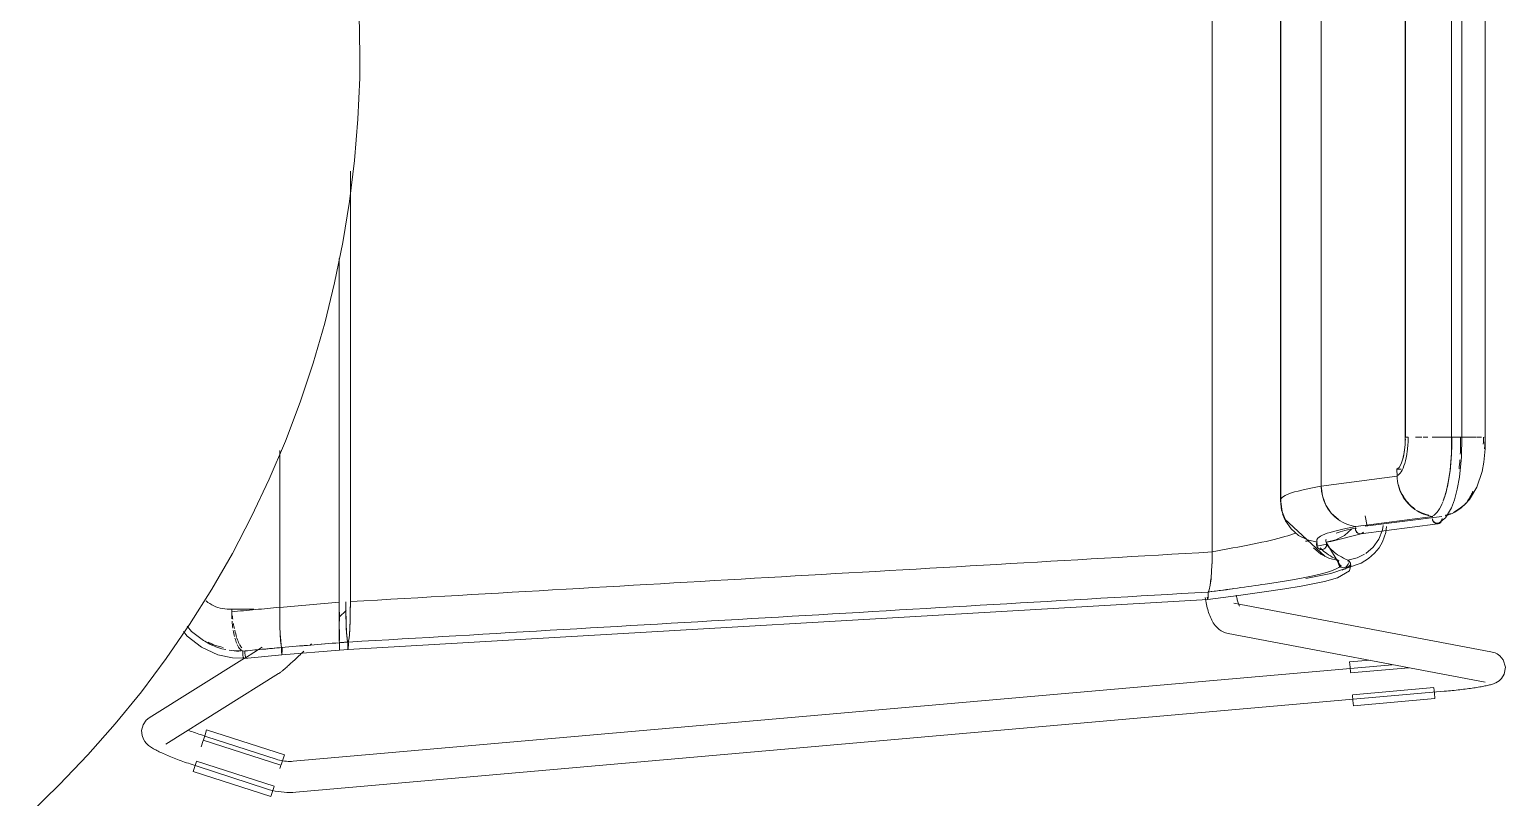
# Model space of a CAD drawing. Header units: millimetres. Extents: x 155927 to 295199, y -4084 to 97293.
# Drawn here: x 157559 to 158129, y 11819 to 12116 of the extents above; entities that cross this region are included whole.
import ezdxf

# ---------------------------------------------------------------- set-up
doc = ezdxf.new("R2010")
doc.units = ezdxf.units.MM
doc.header["$MEASUREMENT"] = 0
doc.layers.add('I-FURN', color=8, linetype='CONTINUOUS', lineweight=9)

msp = doc.modelspace()

# ---------------------------------------------------------------- linework, layer by layer
at = {"layer": 'I-FURN'}
for p, q in [((158015.67, 11914.34), (158015.67, 12297.74)), ((158015.67, 12297.74), (158015.67, 11914.34)), ((158042.02, 12277.9), (158042.02, 11973.1)), ((158042.17, 11933.65), (158042.17, 12278.43)), ((158042.17, 12278.43), (158042.17, 11933.65)), ((158057.77, 11939.69), (158057.77, 12272.4)), ((158057.77, 12272.4), (158057.77, 11939.69)), ((158090.23, 12253.47), (158090.23, 11958.62)), ((158090.29, 11958.62), (158090.29, 12253.47)), ((158108.13, 12253.47), (158108.13, 11958.62)), ((158112.1, 11958.62), (158112.1, 12253.47)), ((158121.13, 11958.62), (158121.13, 12253.47)), ((157686.63, 12106.04), (157686.31, 12122.04)), ((157686.54, 12097.41), (157686.63, 12106.04)), ((157685.87, 12081.42), (157686.54, 12097.41)), ((157684.57, 12065.47), (157685.87, 12081.42)), ((157682.63, 12049.59), (157684.57, 12065.47)), ((157682.93, 11895.09), (157682.93, 12061.36)), ((157682.93, 12061.36), (157682.93, 11895.09)), ((157680.05, 12033.8), (157682.63, 12049.59)), ((157676.85, 12018.13), (157680.05, 12033.8)), ((157678.62, 11894.83), (157678.62, 12027.65)), ((157678.62, 12027.65), (157678.62, 11894.83)), ((157673.02, 12002.59), (157676.85, 12018.13)), ((157668.57, 11987.22), (157673.02, 12002.59)), ((157663.52, 11972.05), (157668.57, 11987.22)), ((158042.02, 11973.1), (158042.02, 11934.19)), ((157657.86, 11957.08), (157663.52, 11972.05)), ((157651.6, 11942.36), (157657.86, 11957.08)), ((158090.23, 11958.62), (158090.12, 11955.58)), ((158096.61, 11958.62), (158094.14, 11958.62)), ((158098.97, 11958.62), (158097.13, 11958.62)), ((158104.16, 11958.62), (158100.6, 11958.62)), ((158104.35, 11958.62), (158108.16, 11958.62)), ((158108.16, 11958.62), (158104.35, 11958.62)), ((158108.06, 11952.39), (158108.13, 11958.62)), ((158112.1, 11958.62), (158108.24, 11958.62)), ((158108.24, 11958.62), (158108.47, 11958.62)), ((158108.47, 11958.62), (158108.8, 11958.62)), ((158108.8, 11958.62), (158109.22, 11958.62)), ((158109.22, 11958.62), (158109.69, 11958.62)), ((158109.69, 11958.62), (158110.19, 11958.62)), ((158110.19, 11958.62), (158110.68, 11958.62)), ((158110.68, 11958.62), (158111.13, 11958.62)), ((158111.13, 11958.62), (158111.53, 11958.62)), ((158111.53, 11958.62), (158111.83, 11958.62)), ((158111.83, 11958.62), (158112.03, 11958.62)), ((158111.95, 11951.05), (158112.1, 11958.62)), ((158114.87, 11958.62), (158112.02, 11958.62)), ((158112.03, 11958.62), (158114.88, 11958.62)), ((158112.03, 11958.62), (158112.1, 11958.62)), ((158117.61, 11958.62), (158115.03, 11958.62)), ((158119.64, 11958.62), (158117.89, 11958.62)), ((158121.12, 11958.62), (158120.83, 11958.62)), ((158120.96, 11958.62), (158121.13, 11958.62)), ((158121.05, 11954.1), (158121.13, 11958.62)), ((157655.65, 11953.44), (157655.65, 11892.88)), ((157655.65, 11892.88), (157655.65, 11953.44)), ((158089.3, 11950.23), (158088.63, 11948.25)), ((158089.81, 11952.73), (158089.3, 11950.23)), ((158090.12, 11955.58), (158089.81, 11952.73)), ((158107.52, 11945.83), (158108.06, 11952.39)), ((158111.15, 11943.17), (158111.95, 11951.05)), ((158120.53, 11948.89), (158121.05, 11954.1)), ((158087.84, 11946.9), (158086.98, 11946.26)), ((158086.98, 11946.26), (158088.64, 11946.26)), ((158086.98, 11946.26), (158087.04, 11943.55)), ((158088.63, 11948.25), (158087.84, 11946.9)), ((158106.93, 11941.82), (158107.52, 11945.83)), ((158117.86, 11939.24), (158119.88, 11945.39)), ((158119.88, 11945.39), (158120.53, 11948.89)), ((157644.77, 11927.89), (157651.6, 11942.36)), ((158087.04, 11943.55), (158057.77, 11939.69)), ((158057.77, 11939.69), (158058.24, 11935.92)), ((158105.96, 11937.38), (158106.93, 11941.82)), ((158110.28, 11938.45), (158111.15, 11943.17)), ((158114.99, 11934.53), (158117.86, 11939.24)), ((158042.46, 11930.44), (158042.02, 11934.19)), ((158042.65, 11929.86), (158042.17, 11933.65)), ((158042.17, 11933.65), (158042.64, 11929.86)), ((158058.24, 11935.92), (158059.56, 11932.37)), ((158104.87, 11933.95), (158105.96, 11937.38)), ((158108.01, 11931.24), (158109.2, 11934.41)), ((158109.2, 11934.41), (158110.28, 11938.45)), ((158113.16, 11932.55), (158114.99, 11934.53)), ((157637.36, 11913.71), (157644.77, 11927.89)), ((158044.18, 11925.97), (158042.46, 11930.44)), ((158042.64, 11929.86), (158044, 11926.29)), ((158044.01, 11926.29), (158042.65, 11929.86)), ((158043.59, 11927.07), (158042.88, 11929)), ((158059.56, 11932.37), (158061.64, 11929.26)), ((158061.64, 11929.26), (158064.38, 11926.77)), ((158071.14, 11924.14), (158100.84, 11927.98)), ((158104.38, 11928), (158074.69, 11924.16)), ((158075.47, 11924.28), (158074.71, 11928.15)), ((158098.41, 11927.23), (158100.85, 11927.55)), ((158103.32, 11925.52), (158105.71, 11927.41)), ((158105.71, 11927.41), (158108.01, 11931.24)), ((158108.82, 11929.55), (158111.09, 11930.88)), ((158111.09, 11930.88), (158113.16, 11932.55)), ((158059.28, 11912.47), (158043.59, 11927.07)), ((158044, 11926.29), (158046.18, 11923.15)), ((158046.18, 11923.16), (158044.01, 11926.29)), ((158049.06, 11920.65), (158046.18, 11923.16)), ((158046.18, 11923.15), (158049.05, 11920.64)), ((158066.77, 11920.64), (158069.65, 11923.15)), ((158070.99, 11923.67), (158070.95, 11923.17)), ((158070.95, 11923.17), (158071.03, 11922.68)), ((158071.03, 11922.68), (158071.22, 11922.23)), ((158071.22, 11922.23), (158071.52, 11921.84)), ((158071.52, 11921.84), (158071.91, 11921.55)), ((158071.91, 11921.55), (158072.35, 11921.36)), ((158102.83, 11925.16), (158073.05, 11921.31)), ((158073.28, 11921.36), (158073.73, 11921.55)), ((158073.73, 11921.55), (158074.11, 11921.84)), ((158079.98, 11919.25), (158081.39, 11922.76)), ((158081.75, 11924.51), (158081.38, 11922.77)), ((158081.39, 11922.76), (158081.75, 11924.5)), ((158081.43, 11918.17), (158082.72, 11921.77)), ((158082.72, 11921.77), (158083.02, 11924.04)), ((158049.05, 11920.64), (158052.44, 11918.89)), ((158052.45, 11918.89), (158049.06, 11920.65)), ((158052.44, 11918.89), (158056.16, 11918)), ((158057.61, 11913.42), (158054.77, 11915.82)), ((158054.77, 11915.82), (158057.61, 11913.41)), ((158055.96, 11917.03), (158056, 11917.53)), ((158056, 11917.53), (158055.96, 11917.03)), ((158056.04, 11916.54), (158055.96, 11917.03)), ((158055.96, 11917.03), (158056.04, 11916.54)), ((158056, 11917.53), (158056.16, 11918)), ((158056.16, 11918), (158056, 11917.53)), ((158056.24, 11916.09), (158056.04, 11916.54)), ((158056.04, 11916.54), (158056.24, 11916.09)), ((158056.06, 11916.48), (158059.95, 11917.32)), ((158056.19, 11916.19), (158056.14, 11919.07)), ((158056.56, 11915.71), (158056.24, 11916.09)), ((158056.24, 11916.09), (158056.56, 11915.7)), ((158059.58, 11916.09), (158059.27, 11915.71)), ((158059.27, 11915.7), (158059.58, 11916.09)), ((158059.78, 11916.54), (158059.58, 11916.09)), ((158059.58, 11916.09), (158059.78, 11916.54)), ((158061.51, 11918.35), (158059.65, 11918.03)), ((158059.66, 11918), (158059.82, 11917.53)), ((158059.67, 11918), (158063.38, 11918.89)), ((158059.83, 11917.53), (158059.67, 11918)), ((158065.48, 11908.36), (158059.77, 11917.75)), ((158059.86, 11917.03), (158059.78, 11916.54)), ((158059.78, 11916.54), (158059.87, 11917.03)), ((158059.82, 11917.53), (158059.86, 11917.03)), ((158059.87, 11917.03), (158059.83, 11917.53)), ((158073.13, 11921.32), (158061.51, 11918.35)), ((158063.38, 11918.89), (158066.77, 11920.64)), ((158072.35, 11921.36), (158072.82, 11921.29)), ((158072.82, 11921.29), (158073.28, 11921.36)), ((158074.98, 11913.68), (158077.81, 11916.16)), ((158077.81, 11916.16), (158079.98, 11919.25)), ((158078.31, 11913.73), (158080.09, 11915.9)), ((158080.09, 11915.9), (158081.43, 11918.17)), ((157629.38, 11899.84), (157637.36, 11913.71)), ((158015.45, 11907.04), (158015.61, 11910.57)), ((158015.61, 11910.51), (158015.45, 11907.04)), ((158015.61, 11910.57), (158015.67, 11914.34)), ((158015.67, 11914.26), (158015.61, 11910.57)), ((158056.96, 11915.41), (158056.56, 11915.71)), ((158056.56, 11915.7), (158056.96, 11915.41)), ((158057.42, 11915.23), (158056.96, 11915.41)), ((158056.96, 11915.41), (158057.42, 11915.22)), ((158057.91, 11915.16), (158057.42, 11915.23)), ((158057.42, 11915.22), (158057.91, 11915.16)), ((158060.94, 11911.78), (158057.61, 11913.42)), ((158057.61, 11913.41), (158060.93, 11911.77)), ((158058.4, 11915.23), (158057.91, 11915.16)), ((158057.91, 11915.16), (158058.4, 11915.22)), ((158058.86, 11915.41), (158058.4, 11915.23)), ((158058.4, 11915.22), (158058.86, 11915.41)), ((158059.27, 11915.71), (158058.86, 11915.41)), ((158058.86, 11915.41), (158059.27, 11915.7)), ((158060.93, 11911.77), (158064.55, 11910.99)), ((158064.55, 11910.99), (158060.94, 11911.78)), ((158064.37, 11910.02), (158064.4, 11910.51)), ((158064.4, 11910.51), (158064.37, 11910.01)), ((158064.4, 11910.51), (158064.55, 11910.99)), ((158064.55, 11910.99), (158064.4, 11910.51)), ((158068.03, 11911.04), (158068.2, 11910.57)), ((158068.04, 11911.04), (158071.66, 11911.94)), ((158068.2, 11910.57), (158068.04, 11911.04)), ((158069.25, 11909.22), (158068.96, 11910.13)), ((158071.66, 11911.94), (158074.51, 11913.37)), ((158073.24, 11909.92), (158076.06, 11911.74)), ((158076.06, 11911.74), (158078.31, 11913.73)), ((158015.22, 11903.94), (158015.45, 11907.04)), ((158015.45, 11906.99), (158015.22, 11903.93)), ((158051.86, 11904.03), (158061.53, 11905.94)), ((158061.53, 11905.94), (158073.24, 11909.92)), ((158064.08, 11904.26), (158068.72, 11907.03)), ((158064.46, 11909.52), (158064.37, 11910.02)), ((158064.37, 11910.01), (158064.46, 11909.52)), ((158064.67, 11909.07), (158064.46, 11909.52)), ((158064.46, 11909.52), (158064.66, 11909.07)), ((158064.66, 11909.07), (158064.98, 11908.69)), ((158064.98, 11908.7), (158064.67, 11909.07)), ((158065.39, 11908.41), (158064.98, 11908.7)), ((158064.98, 11908.69), (158065.39, 11908.4)), ((158065.85, 11908.23), (158065.39, 11908.41)), ((158065.39, 11908.4), (158065.84, 11908.22)), ((158065.84, 11908.22), (158066.33, 11908.16)), ((158066.33, 11908.17), (158065.85, 11908.23)), ((158066.82, 11908.24), (158066.33, 11908.17)), ((158066.33, 11908.16), (158066.82, 11908.24)), ((158067.27, 11908.44), (158066.82, 11908.24)), ((158066.82, 11908.24), (158067.27, 11908.43)), ((158067.66, 11908.74), (158067.27, 11908.44)), ((158067.27, 11908.43), (158067.67, 11908.73)), ((158067.97, 11909.12), (158067.66, 11908.74)), ((158067.67, 11908.73), (158067.97, 11909.12)), ((158068.16, 11909.58), (158067.97, 11909.12)), ((158067.97, 11909.12), (158068.17, 11909.58)), ((158068.24, 11910.07), (158068.16, 11909.58)), ((158068.17, 11909.58), (158068.24, 11910.07)), ((158068.72, 11907.03), (158069.25, 11909.22)), ((157620.86, 11886.3), (157629.38, 11899.84)), ((158014.54, 11899.69), (158014.14, 11898.79)), ((158014.14, 11898.79), (158014.54, 11899.69)), ((158014.15, 11898.32), (158014.14, 11898.79)), ((158014.14, 11898.79), (158014.16, 11898.32)), ((158014.54, 11899.69), (158014.9, 11901.44)), ((158014.9, 11901.43), (158014.54, 11899.69)), ((158014.9, 11901.44), (158015.22, 11903.94)), ((158015.21, 11903.9), (158014.9, 11901.44)), ((158025.8, 11897.48), (158035.73, 11898.84)), ((158035.73, 11898.84), (158043.75, 11900.02)), ((158043.75, 11900.02), (158050.07, 11901.05)), ((158050.07, 11901.05), (158059.09, 11902.85)), ((158059.09, 11902.85), (158064.08, 11904.26)), ((157678.62, 11891.04), (157678.62, 11894.83)), ((157678.62, 11894.83), (157678.62, 11891.04)), ((157681.14, 11894.98), (157681.17, 11891.3)), ((158013.95, 11895.92), (157682.04, 11876.64)), ((157682.91, 11891.31), (157682.93, 11895.09)), ((158013.04, 11896.03), (158012.92, 11896.73)), ((158013.17, 11895.34), (158013.04, 11896.03)), ((158013.3, 11894.66), (158013.17, 11895.34)), ((158013.44, 11893.99), (158013.3, 11894.66)), ((158013.6, 11893.33), (158013.44, 11893.99)), ((158013.76, 11892.69), (158013.6, 11893.33)), ((158013.77, 11896.84), (158013.8, 11896.46)), ((158013.8, 11896.46), (158013.77, 11896.84)), ((158013.8, 11896.46), (158013.84, 11896.17)), ((158013.84, 11896.17), (158013.8, 11896.46)), ((158013.9, 11895.99), (158013.95, 11895.93)), ((158013.95, 11895.92), (158013.9, 11895.99)), ((158013.95, 11895.93), (158025.8, 11897.48)), ((158014.05, 11896.19), (158014.1, 11896.49)), ((158014.1, 11896.49), (158014.05, 11896.19)), ((158014.1, 11896.49), (158014.13, 11896.88)), ((158014.13, 11896.87), (158014.1, 11896.49)), ((158014.13, 11896.88), (158014.15, 11897.33)), ((158014.15, 11897.33), (158014.13, 11896.87)), ((158014.16, 11897.82), (158014.15, 11898.32)), ((158014.15, 11897.33), (158014.16, 11897.82)), ((158014.16, 11897.82), (158014.15, 11897.33)), ((158014.16, 11898.32), (158014.16, 11897.82)), ((158123.32, 11875.71), (158024.03, 11894.52)), ((158025.05, 11897.07), (158024.96, 11897.56)), ((158025.15, 11896.6), (158025.05, 11897.07)), ((158025.26, 11896.16), (158025.15, 11896.6)), ((158025.36, 11895.74), (158025.26, 11896.16)), ((158025.47, 11895.34), (158025.36, 11895.74)), ((158025.58, 11894.98), (158025.47, 11895.34)), ((158025.69, 11894.64), (158025.58, 11894.98)), ((158025.79, 11894.34), (158025.69, 11894.64)), ((158025.9, 11894.07), (158025.79, 11894.34)), ((158025.99, 11893.83), (158025.9, 11894.07)), ((158026.08, 11893.64), (158025.99, 11893.83)), ((158026.15, 11893.49), (158026.08, 11893.64)), ((158026.2, 11893.4), (158026.15, 11893.49)), ((158026.24, 11893.33), (158026.2, 11893.4)), ((158026.26, 11893.3), (158026.24, 11893.33)), ((157635.85, 11892.18), (157645.61, 11892.18)), ((157637.1, 11891.18), (157637.1, 11892.23)), ((157655.65, 11892.88), (157655.67, 11889.12)), ((157655.68, 11889.12), (157655.65, 11892.76)), ((157655.75, 11885.59), (157655.68, 11889.03)), ((157655.68, 11889.02), (157655.75, 11885.59)), ((157678.62, 11889.03), (157681.29, 11891.6)), ((157678.62, 11887.47), (157678.62, 11891.04)), ((157678.62, 11891.04), (157678.62, 11887.47)), ((157678.63, 11884.34), (157678.62, 11887.47)), ((157678.62, 11887.47), (157678.63, 11884.34)), ((157678.74, 11891.04), (157678.74, 11887.48)), ((157678.74, 11887.48), (157678.74, 11891.03)), ((157681.17, 11891.3), (157681.25, 11887.75)), ((157681.25, 11887.75), (157681.37, 11884.63)), ((157682.71, 11884.61), (157682.83, 11887.74)), ((157682.83, 11887.74), (157682.91, 11891.31)), ((158013.93, 11892.06), (158013.76, 11892.69)), ((158014.11, 11891.44), (158013.93, 11892.06)), ((158014.31, 11890.84), (158014.11, 11891.44)), ((158014.51, 11890.24), (158014.31, 11890.84)), ((158014.73, 11889.66), (158014.51, 11890.24)), ((158014.97, 11889.09), (158014.73, 11889.66)), ((158015.22, 11888.53), (158014.97, 11889.09)), ((158015.49, 11887.98), (158015.22, 11888.53)), ((158015.78, 11887.45), (158015.49, 11887.98)), ((158016.11, 11886.91), (158015.78, 11887.45)), ((157611.81, 11873.11), (157620.86, 11886.3)), ((157618.53, 11883.52), (157619.93, 11881.77)), ((157619.86, 11885.58), (157621.59, 11883.51)), ((157619.93, 11881.77), (157625.46, 11877.44)), ((157621.59, 11883.51), (157626.17, 11880.01)), ((157655.75, 11885.59), (157655.86, 11882.49)), ((157655.86, 11882.49), (157655.75, 11885.52)), ((157655.86, 11882.49), (157656.01, 11880.01)), ((157656.02, 11880.01), (157655.87, 11882.45)), ((157678.64, 11881.84), (157678.63, 11884.34)), ((157678.63, 11884.34), (157678.64, 11881.83)), ((157678.66, 11880.09), (157678.64, 11881.83)), ((157678.64, 11881.83), (157678.66, 11880.09)), ((157678.72, 11881.86), (157678.7, 11880.11)), ((157678.7, 11880.1), (157678.72, 11881.85)), ((157678.73, 11884.36), (157678.72, 11881.86)), ((157678.72, 11881.85), (157678.73, 11884.35)), ((157681.37, 11884.63), (157681.54, 11882.13)), ((157681.54, 11882.13), (157681.73, 11880.38)), ((157682.35, 11880.36), (157682.54, 11882.11)), ((157682.54, 11882.11), (157682.71, 11884.61)), ((158016.46, 11886.37), (158016.11, 11886.91)), ((158016.87, 11885.84), (158016.46, 11886.37)), ((158017.32, 11885.31), (158016.87, 11885.84)), ((158017.84, 11884.79), (158017.32, 11885.31)), ((158018.43, 11884.28), (158017.84, 11884.79)), ((158019.12, 11883.79), (158018.43, 11884.28)), ((158019.91, 11883.35), (158019.12, 11883.79)), ((158020.81, 11882.99), (158019.91, 11883.35)), ((158021.79, 11882.73), (158020.81, 11882.99)), ((158021.79, 11882.73), (158121.09, 11863.92)), ((157625.46, 11877.44), (157631.77, 11874.54)), ((157626.17, 11880.01), (157629.85, 11878.1)), ((157648.84, 11877.45), (157642.39, 11873.41)), ((157656.01, 11880.01), (157656.19, 11878.27)), ((157656.19, 11878.27), (157656.02, 11879.99)), ((157656.39, 11877.39), (157656.19, 11878.27)), ((157656.19, 11878.27), (157656.39, 11877.38)), ((157656.38, 11876.92), (157656.39, 11877.39)), ((157656.39, 11877.38), (157656.38, 11876.91)), ((157656.38, 11876.42), (157656.38, 11876.92)), ((157656.38, 11876.91), (157656.38, 11876.42)), ((157656.38, 11876.42), (157656.38, 11875.92)), ((157656.38, 11875.93), (157656.38, 11876.42)), ((157656.39, 11875.48), (157656.38, 11875.93)), ((157656.38, 11875.92), (157656.39, 11875.47)), ((157678.68, 11876.36), (157656.48, 11874.54)), ((157656.58, 11876.9), (157656.57, 11877.37)), ((157656.57, 11877.37), (157656.58, 11876.9)), ((157656.57, 11875.46), (157656.58, 11875.91)), ((157656.58, 11875.91), (157656.57, 11875.46)), ((157656.58, 11876.4), (157656.58, 11876.9)), ((157656.58, 11876.9), (157656.58, 11876.4)), ((157656.58, 11875.91), (157656.58, 11876.4)), ((157656.58, 11876.4), (157656.58, 11875.91)), ((157664.47, 11875.45), (157664.95, 11875.91)), ((157667.44, 11878.27), (157667.94, 11878.75)), ((157678.67, 11879.2), (157678.66, 11880.09)), ((157678.66, 11880.09), (157678.67, 11879.2)), ((157678.67, 11878.73), (157678.67, 11879.2)), ((157678.67, 11879.2), (157678.67, 11878.73)), ((157678.67, 11878.23), (157678.67, 11878.73)), ((157678.67, 11878.73), (157678.67, 11878.23)), ((157678.67, 11877.74), (157678.67, 11878.23)), ((157678.67, 11878.23), (157678.67, 11877.74)), ((157678.67, 11877.29), (157678.67, 11877.74)), ((157678.67, 11877.74), (157678.67, 11877.29)), ((157678.67, 11876.91), (157678.67, 11877.29)), ((157678.67, 11877.29), (157678.67, 11876.91)), ((157678.68, 11876.62), (157678.67, 11876.91)), ((157678.67, 11876.91), (157678.68, 11876.61)), ((157678.69, 11876.92), (157678.68, 11876.62)), ((157678.68, 11876.62), (157678.69, 11876.91)), ((157678.68, 11876.37), (157682.04, 11876.63)), ((157678.68, 11876.62), (157678.68, 11876.43)), ((157678.68, 11876.43), (157678.68, 11876.62)), ((157678.68, 11876.43), (157678.68, 11876.62)), ((157678.68, 11876.61), (157678.68, 11876.43)), ((157678.68, 11876.43), (157678.68, 11876.37)), ((157678.68, 11876.37), (157678.68, 11876.43)), ((157678.68, 11876.43), (157678.68, 11876.36)), ((157678.68, 11876.36), (157678.68, 11876.43)), ((157678.69, 11879.21), (157678.69, 11878.74)), ((157678.69, 11878.74), (157678.69, 11879.21)), ((157678.69, 11878.74), (157678.69, 11878.24)), ((157678.69, 11878.24), (157678.69, 11878.74)), ((157678.69, 11878.24), (157678.69, 11877.75)), ((157678.69, 11877.75), (157678.69, 11878.24)), ((157678.69, 11877.75), (157678.69, 11877.3)), ((157678.69, 11877.3), (157678.69, 11877.75)), ((157678.69, 11877.3), (157678.69, 11876.92)), ((157678.69, 11876.91), (157678.69, 11877.3)), ((157681.73, 11880.38), (157681.94, 11879.48)), ((157681.94, 11879.48), (157681.93, 11879.01)), ((157681.93, 11879.01), (157681.93, 11878.51)), ((157681.93, 11878.51), (157681.93, 11878.02)), ((157681.93, 11878.02), (157681.94, 11877.57)), ((157681.94, 11877.57), (157681.96, 11877.19)), ((157681.96, 11877.19), (157681.98, 11876.89)), ((157681.98, 11876.89), (157682.01, 11876.7)), ((157682.01, 11876.7), (157682.04, 11876.64)), ((157682.04, 11876.64), (157682.07, 11876.7)), ((157682.07, 11876.7), (157682.09, 11876.89)), ((157682.09, 11876.89), (157682.12, 11877.18)), ((157682.12, 11877.18), (157682.13, 11877.56)), ((157682.13, 11877.56), (157682.14, 11878.01)), ((157682.14, 11879.47), (157682.35, 11880.36)), ((157682.15, 11879), (157682.14, 11879.47)), ((157682.15, 11878.5), (157682.15, 11879)), ((157682.14, 11878.01), (157682.15, 11878.5)), ((157602.23, 11860.29), (157611.81, 11873.11)), ((157642.02, 11873.18), (157605.26, 11850.15)), ((157631.77, 11874.54), (157637.42, 11873.32)), ((157637.42, 11873.32), (157642.88, 11873.23)), ((157656.48, 11874.53), (157641.99, 11873.11)), ((157656.41, 11875.09), (157656.39, 11875.48)), ((157656.39, 11875.47), (157656.41, 11875.09)), ((157656.41, 11875.09), (157656.43, 11874.79)), ((157656.43, 11874.8), (157656.41, 11875.09)), ((157656.43, 11874.79), (157656.45, 11874.6)), ((157656.48, 11874.54), (157656.45, 11874.61)), ((157656.45, 11874.6), (157656.48, 11874.53)), ((157656.48, 11874.53), (157656.5, 11874.6)), ((157656.5, 11874.6), (157656.48, 11874.54)), ((157656.53, 11874.79), (157656.5, 11874.6)), ((157656.5, 11874.6), (157656.53, 11874.78)), ((157656.53, 11874.78), (157656.55, 11875.08)), ((157656.55, 11875.08), (157656.53, 11874.79)), ((157658.66, 11870.11), (157659, 11870.41)), ((157659, 11870.41), (157659.35, 11870.72)), ((157659.35, 11870.72), (157659.71, 11871.05)), ((157659.71, 11871.05), (157660.09, 11871.4)), ((157660.09, 11871.4), (157660.48, 11871.75)), ((157660.48, 11871.75), (157660.88, 11872.12)), ((158085.21, 11870.73), (157660.86, 11833.45)), ((157660.88, 11872.12), (157661.3, 11872.5)), ((157661.3, 11872.5), (157661.72, 11872.89)), ((157661.72, 11872.89), (157662.16, 11873.29)), ((157662.16, 11873.29), (157662.6, 11873.71)), ((157662.6, 11873.71), (157663.06, 11874.13)), ((157663.06, 11874.13), (157663.52, 11874.56)), ((157663.52, 11874.56), (157663.99, 11875)), ((157663.99, 11875), (157664.47, 11875.45)), ((158076.63, 11872.47), (158068.73, 11871.78)), ((158068.91, 11869.73), (158068.73, 11871.78)), ((158123.74, 11875.62), (158123.32, 11875.71)), ((158124.25, 11875.49), (158123.74, 11875.62)), ((158124.87, 11875.27), (158124.25, 11875.49)), ((158125.67, 11874.9), (158124.87, 11875.27)), ((158126.76, 11874.15), (158125.67, 11874.9)), ((158128.08, 11872.57), (158126.76, 11874.15)), ((158128.08, 11872.57), (158128.91, 11869.82)), ((157611.63, 11839.98), (157655.21, 11867.28)), ((157655.21, 11867.28), (157655.54, 11867.5)), ((157655.54, 11867.5), (157655.79, 11867.68)), ((157655.79, 11867.68), (157656.02, 11867.86)), ((157656.02, 11867.86), (157656.24, 11868.03)), ((157656.24, 11868.03), (157656.47, 11868.21)), ((157656.47, 11868.21), (157656.7, 11868.4)), ((157656.7, 11868.4), (157656.94, 11868.6)), ((157656.94, 11868.6), (157657.19, 11868.82)), ((157657.19, 11868.82), (157657.46, 11869.05)), ((157657.46, 11869.05), (157657.74, 11869.29)), ((157657.74, 11869.29), (157658.03, 11869.55)), ((157658.03, 11869.55), (157658.34, 11869.82)), ((157658.34, 11869.82), (157658.66, 11870.11)), ((158069.09, 11867.67), (158068.91, 11869.73)), ((158069.1, 11867.54), (158091.58, 11869.52)), ((158126.48, 11864.55), (158125.78, 11864.07)), ((158127.39, 11865.41), (158126.48, 11864.55)), ((158128.43, 11867.06), (158127.39, 11865.41)), ((158128.91, 11869.82), (158128.43, 11867.06)), ((157592.15, 11847.87), (157602.23, 11860.29)), ((157661.92, 11821.49), (158105.24, 11860.44)), ((158101.26, 11861.86), (158069.85, 11859.1)), ((158070.04, 11856.91), (158069.86, 11858.97)), ((158101.27, 11861.73), (158101.45, 11859.67)), ((158101.45, 11859.67), (158101.63, 11857.63)), ((158105.39, 11860.45), (158105.24, 11860.44)), ((158106.15, 11860.52), (158105.39, 11860.45)), ((158106.9, 11860.59), (158106.15, 11860.52)), ((158107.64, 11860.66), (158106.9, 11860.59)), ((158108.39, 11860.74), (158107.64, 11860.66)), ((158109.13, 11860.81), (158108.39, 11860.74)), ((158109.86, 11860.89), (158109.13, 11860.81)), ((158110.59, 11860.97), (158109.86, 11860.89)), ((158111.31, 11861.05), (158110.59, 11860.97)), ((158112.01, 11861.14), (158111.31, 11861.05)), ((158112.71, 11861.22), (158112.01, 11861.14)), ((158113.4, 11861.31), (158112.71, 11861.22)), ((158114.08, 11861.39), (158113.4, 11861.31)), ((158114.74, 11861.48), (158114.08, 11861.39)), ((158115.39, 11861.57), (158114.74, 11861.48)), ((158116.02, 11861.66), (158115.39, 11861.57)), ((158116.64, 11861.75), (158116.02, 11861.66)), ((158117.25, 11861.84), (158116.64, 11861.75)), ((158117.83, 11861.93), (158117.25, 11861.84)), ((158118.4, 11862.03), (158117.83, 11861.93)), ((158118.95, 11862.12), (158118.4, 11862.03)), ((158119.48, 11862.21), (158118.95, 11862.12)), ((158120, 11862.31), (158119.48, 11862.21)), ((158120.49, 11862.4), (158120, 11862.31)), ((158120.97, 11862.5), (158120.49, 11862.4)), ((158121.43, 11862.59), (158120.97, 11862.5)), ((158121.88, 11862.69), (158121.43, 11862.59)), ((158122.3, 11862.79), (158121.88, 11862.69)), ((158122.72, 11862.9), (158122.3, 11862.79)), ((158123.12, 11863), (158122.72, 11862.9)), ((158123.51, 11863.12), (158123.12, 11863)), ((158123.91, 11863.24), (158123.51, 11863.12)), ((158124.31, 11863.38), (158123.91, 11863.24)), ((158124.74, 11863.55), (158124.31, 11863.38)), ((158125.22, 11863.77), (158124.74, 11863.55)), ((158125.78, 11864.07), (158125.22, 11863.77)), ((158070.22, 11854.87), (158070.04, 11856.91)), ((158101.63, 11857.63), (158070.22, 11854.87)), ((157581.59, 11835.86), (157592.15, 11847.87)), ((157602.91, 11847.52), (157602.32, 11845.3)), ((157604.13, 11849.25), (157602.91, 11847.52)), ((157604.13, 11849.25), (157605.26, 11850.15)), ((157602.32, 11845.3), (157602.5, 11843.32)), ((157602.5, 11843.32), (157603.02, 11841.94)), ((157603.02, 11841.94), (157603.58, 11841.03)), ((157620.51, 11845.34), (157621.14, 11845.11)), ((157621.14, 11845.11), (157621.77, 11844.87)), ((157621.77, 11844.87), (157622.42, 11844.64)), ((157622.42, 11844.64), (157623.08, 11844.4)), ((157623.08, 11844.4), (157623.74, 11844.17)), ((157623.74, 11844.17), (157624.41, 11843.93)), ((157624.41, 11843.93), (157625.09, 11843.7)), ((157625.09, 11843.7), (157625.78, 11843.47)), ((157625.78, 11843.47), (157626.47, 11843.24)), ((157626.17, 11841.7), (157626.81, 11843.67)), ((157626.47, 11843.24), (157627.16, 11843.01)), ((157626.81, 11843.67), (157627.44, 11845.62)), ((157627.16, 11843.01), (157627.49, 11842.9)), ((157657.45, 11835.93), (157627.44, 11845.62)), ((157654.31, 11834.19), (157627.49, 11842.9)), ((157603.58, 11841.03), (157604.1, 11840.4)), ((157604.1, 11840.4), (157604.57, 11839.93)), ((157604.57, 11839.93), (157605, 11839.57)), ((157605, 11839.57), (157605.4, 11839.25)), ((157605.4, 11839.25), (157605.79, 11838.98)), ((157605.79, 11838.98), (157606.18, 11838.72)), ((157606.18, 11838.72), (157606.57, 11838.48)), ((157606.57, 11838.48), (157606.97, 11838.24)), ((157606.97, 11838.24), (157607.38, 11838.01)), ((157607.38, 11838.01), (157607.8, 11837.78)), ((157607.8, 11837.78), (157608.24, 11837.55)), ((157608.24, 11837.55), (157608.7, 11837.32)), ((157608.7, 11837.32), (157609.17, 11837.09)), ((157609.17, 11837.09), (157609.66, 11836.86)), ((157609.66, 11836.86), (157610.17, 11836.62)), ((157610.17, 11836.62), (157610.7, 11836.39)), ((157610.7, 11836.39), (157611.25, 11836.15)), ((157611.25, 11836.15), (157611.81, 11835.9)), ((157626.1, 11841.48), (157625.3, 11839)), ((157626.14, 11841.58), (157656.14, 11831.89)), ((157570.55, 11824.28), (157581.59, 11835.86)), ((157611.81, 11835.9), (157612.39, 11835.66)), ((157612.39, 11835.66), (157612.98, 11835.41)), ((157612.98, 11835.41), (157613.59, 11835.16)), ((157613.59, 11835.16), (157614.22, 11834.91)), ((157614.22, 11834.91), (157614.86, 11834.66)), ((157614.86, 11834.66), (157615.51, 11834.41)), ((157615.51, 11834.41), (157616.18, 11834.15)), ((157616.18, 11834.15), (157616.86, 11833.9)), ((157616.86, 11833.9), (157617.54, 11833.64)), ((157617.54, 11833.64), (157618.24, 11833.39)), ((157618.24, 11833.39), (157618.95, 11833.13)), ((157618.95, 11833.13), (157619.67, 11832.88)), ((157619.67, 11832.88), (157620.39, 11832.63)), ((157620.39, 11832.63), (157621.12, 11832.38)), ((157621.12, 11832.38), (157621.85, 11832.13)), ((157621.85, 11832.13), (157622.59, 11831.88)), ((157622.23, 11829.47), (157622.86, 11831.42)), ((157622.59, 11831.88), (157623.33, 11831.64)), ((157622.86, 11831.42), (157623.49, 11833.39)), ((157623.33, 11831.64), (157623.78, 11831.49)), ((157653.54, 11823.82), (157623.53, 11833.51)), ((157623.78, 11831.49), (157650.6, 11822.78)), ((157654.33, 11834.18), (157654.31, 11834.19)), ((157654.96, 11833.99), (157654.33, 11834.18)), ((157655.6, 11833.83), (157654.96, 11833.99)), ((157656.25, 11833.69), (157655.6, 11833.83)), ((157656.11, 11831.79), (157655.74, 11830.63)), ((157656.82, 11833.98), (157656.18, 11832.01)), ((157656.9, 11833.57), (157656.25, 11833.69)), ((157657.45, 11835.93), (157656.82, 11833.98)), ((157657.56, 11833.48), (157656.9, 11833.57)), ((157658.22, 11833.42), (157657.56, 11833.48)), ((157658.88, 11833.39), (157658.22, 11833.42)), ((157659.54, 11833.38), (157658.88, 11833.39)), ((157660.2, 11833.4), (157659.54, 11833.38)), ((157660.87, 11833.44), (157660.2, 11833.4)), ((157652.23, 11819.78), (157622.23, 11829.47)), ((157559.05, 11813.15), (157570.55, 11824.28)), ((157650.6, 11822.78), (157651.69, 11822.45)), ((157651.69, 11822.45), (157652.8, 11822.16)), ((157652.86, 11821.73), (157652.23, 11819.78)), ((157652.8, 11822.16), (157653.91, 11821.92)), ((157653.5, 11823.7), (157652.86, 11821.73)), ((157653.91, 11821.92), (157655.04, 11821.72)), ((157655.04, 11821.72), (157656.17, 11821.57)), ((157656.17, 11821.57), (157657.31, 11821.46)), ((157657.31, 11821.46), (157658.45, 11821.4)), ((157658.45, 11821.4), (157659.59, 11821.38)), ((157659.59, 11821.38), (157660.73, 11821.41)), ((157660.73, 11821.41), (157661.87, 11821.49)), ((157661.87, 11821.49), (157661.92, 11821.49))]:
    msp.add_line(p, q, dxfattribs=at)
for centre, major_axis, ratio, start_param, end_param in [((158105.38, 11958.62), (-15.75, 0), 0.000004, 0.290246, 0.472486), ((158116.86, 11958.62), (0, 12.4), 0.287441, 4.492176, 4.712389), ((158072.83, 11939.82), (0, 15.78), 0.955139, 1.579038, 2.545717), ((158072.83, 11939.82), (0, 15.78), 0.955139, 2.545839, 2.787386), ((158072.83, 11939.82), (0, 15.78), 0.955139, 2.787556, 3.029056), ((158072.82, 11923.26), (0, 1.96), 0.955139, 1.359855, 3.903556)]:
    msp.add_ellipse(centre, major_axis=major_axis, ratio=ratio, start_param=start_param, end_param=end_param, dxfattribs=at)
for points in [[(158091.36, 11958.62), (158091.33, 11956.72), (158091.07, 11952.99), (158090.11, 11948.19), (158088.71, 11944.87), (158087.61, 11943.92), (158087.06, 11943.79)], [(158089.34, 11950.24), (158089.89, 11952.29), (158090.18, 11955.01), (158090.27, 11957.78)], [(158111.56, 11958.62), (158111.6, 11956.4), (158111.57, 11954.19), (158111.46, 11952.01)], [(158121.04, 11958.62), (158121.05, 11957.04), (158120.97, 11955.54), (158120.83, 11954.11)], [(158111.32, 11949.81), (158111.23, 11948.63), (158111.12, 11947.46), (158110.99, 11946.32)], [(158087.04, 11943.55), (158087.08, 11942.25), (158087.44, 11939.75), (158088.86, 11936.15), (158091.05, 11933), (158093.89, 11930.47), (158097.23, 11928.71), (158099.6, 11928.13), (158100.84, 11927.98)], [(158042.02, 11934.19), (158042.02, 11934.01), (158042.07, 11933.83), (158042.17, 11933.65)], [(158104.8, 11933.78), (158104.23, 11932.31), (158102.97, 11929.85), (158101.56, 11928.54), (158100.83, 11928.18)], [(158099.33, 11928.44), (158097.94, 11928.76), (158096.57, 11929.26), (158095.32, 11929.96)], [(158107.72, 11929.07), (158107.07, 11928.81), (158106.39, 11928.65), (158105.71, 11928.5)], [(158071.14, 11924.14), (158065.64, 11923.12), (158057.58, 11921.07), (158055.61, 11919.02), (158056.16, 11918)], [(158071.35, 11923.51), (158068.23, 11922.85), (158065.31, 11922.19), (158063.59, 11921.54)], [(158053.1, 11918.56), (158052.63, 11918.5), (158052.17, 11918.45), (158051.69, 11918.39)], [(158059.74, 11919.23), (158059.47, 11918.82), (158059.44, 11918.41), (158059.66, 11918)], [(158015.67, 11914.26), (157960.31, 11911.07), (157904.89, 11907.87), (157849.42, 11904.68)], [(157849.42, 11904.68), (157793.96, 11901.48), (157738.46, 11898.29), (157682.93, 11895.09)], [(157682.14, 11879.47), (157737.54, 11882.69), (157848.31, 11889.13), (157958.9, 11895.57), (158014.14, 11898.79)], [(158023.5, 11899.99), (158020.41, 11899.6), (158017.27, 11899.2), (158014.15, 11898.81)], [(157667.12, 11893.79), (157663.3, 11893.45), (157659.47, 11893.11), (157655.65, 11892.76)], [(157678.62, 11894.83), (157674.78, 11894.48), (157670.95, 11894.14), (157667.12, 11893.79)], [(157637.1, 11892.23), (157636.59, 11892.19), (157636.08, 11892.17), (157635.57, 11892.17)], [(157655.65, 11892.88), (157652.51, 11892.58), (157646.27, 11891.99), (157640.12, 11891.44), (157637.1, 11891.18)], [(157637.1, 11892.23), (157637.1, 11892.18), (157637.11, 11892.13), (157637.11, 11892.08)], [(157637.2, 11888.4), (157637.14, 11889.31), (157637.11, 11890.24), (157637.1, 11891.18)], [(157637.56, 11884.83), (157637.44, 11885.68), (157637.33, 11886.56), (157637.26, 11887.47)], [(157637.33, 11889.77), (157637.39, 11889.29), (157637.45, 11888.82), (157637.52, 11888.36)], [(157638.2, 11881.6), (157638.01, 11882.34), (157637.85, 11883.15), (157637.7, 11883.98)], [(157637.78, 11886.66), (157637.89, 11885.98), (157638.03, 11885.32), (157638.16, 11884.66)], [(157638.31, 11884), (157638.53, 11883.08), (157638.76, 11882.13), (157639.01, 11881.28)], [(157639.89, 11875.98), (157638.63, 11876), (157637.38, 11876.09), (157636.14, 11876.28)], [(157637.92, 11876.18), (157638.81, 11876.07), (157639.7, 11876.05), (157640.61, 11876.05)], [(157639.06, 11878.95), (157638.82, 11879.54), (157638.58, 11880.2), (157638.38, 11880.93)], [(157639.15, 11880.96), (157639.42, 11880.15), (157639.71, 11879.34), (157640, 11878.78)], [(157641.43, 11875.95), (157641.04, 11876.09), (157640.29, 11876.66), (157639.59, 11877.8), (157639.26, 11878.5)], [(157640.12, 11878.53), (157640.43, 11877.9), (157640.75, 11877.5), (157641.07, 11877.17)], [(157656.39, 11877.38), (157653.86, 11877.14), (157648.83, 11876.67), (157643.87, 11876.19), (157641.43, 11875.95)], [(157656.39, 11877.35), (157654.08, 11877.12), (157651.76, 11876.89), (157649.49, 11876.67)], [(157656.39, 11877.39), (157660.1, 11877.69), (157667.52, 11878.29), (157674.95, 11878.9), (157678.67, 11879.2)], [(157682.14, 11879.47), (157681.56, 11879.43), (157680.41, 11879.34), (157679.25, 11879.25), (157678.67, 11879.2)], [(157681.94, 11879.48), (157681.4, 11879.43), (157680.31, 11879.34), (157679.23, 11879.25), (157678.69, 11879.21)]]:
    msp.add_open_spline(points, degree=3, dxfattribs=at)
for points, knots in [([(158108.16, 11958.62), (158108.21, 11956.27), (158108.13, 11951.61), (158107.5, 11944.77), (158106.41, 11938.66), (158105.4, 11935.44), (158104.87, 11933.95)], [0.0000052, 0.0000052, 0.0000052, 0.0000052, 0.1666667, 0.3333333, 0.5, 0.6602535, 0.6602535, 0.6602535, 0.6602535]), ([(158057.77, 11939.69), (158052.04, 11938.68), (158044.4, 11936.85), (158042.01, 11935.01), (158042.02, 11934.19)], [0, 0, 0, 0, 0.5, 0.9107153, 0.9107153, 0.9107153, 0.9107153]), ([(158093.96, 11930.82), (158091.91, 11932.25), (158089.4, 11935.19), (158087.84, 11938.77), (158087.59, 11940.01)], [-0.6666667, -0.6666667, -0.6666667, -0.6666667, -0.3333333, -0.1666667, -0.1666667, -0.1666667, -0.1666667]), ([(158105.59, 11928.21), (158106.33, 11928.37), (158108.2, 11928.94), (158111.03, 11930.48), (158112.87, 11932.16), (158113.64, 11933.11)], [0.0634811, 0.0634811, 0.0634811, 0.0634811, 0.1666667, 0.3333333, 0.5, 0.5, 0.5, 0.5]), ([(158114.26, 11933.91), (158114.79, 11934.64), (158115.51, 11935.89), (158116.14, 11937.22), (158116.34, 11937.74)], [0.5455526, 0.5455526, 0.5455526, 0.5455526, 0.6666667, 0.739481, 0.739481, 0.739481, 0.739481]), ([(158104.41, 11927.22), (158104.41, 11927.06), (158104.37, 11926.77), (158104.23, 11926.38), (158103.97, 11925.97), (158103.45, 11925.51), (158102.59, 11925.26), (158101.79, 11925.49), (158101.26, 11925.88), (158100.95, 11926.27), (158100.8, 11926.57), (158100.75, 11926.73)], [-0.875, -0.875, -0.875, -0.875, -0.8125, -0.765625, -0.71875, -0.625, -0.5, -0.375, -0.3125, -0.25, -0.1875, -0.1875, -0.1875, -0.1875]), ([(158047.94, 11921.64), (158046.79, 11921.15), (158042.55, 11919.69), (158031.83, 11917.26), (158021.05, 11915.32), (158015.67, 11914.34)], [0.375, 0.375, 0.375, 0.375, 0.5, 0.75, 1, 1, 1, 1]), ([(158100.67, 11927.13), (158100.67, 11926.98), (158100.7, 11926.76), (158100.78, 11926.47), (158100.89, 11926.2), (158101.09, 11925.89), (158101.39, 11925.57), (158101.76, 11925.33), (158102.12, 11925.2), (158102.43, 11925.15), (158102.7, 11925.15), (158102.97, 11925.18), (158103.22, 11925.25), (158103.46, 11925.37), (158103.76, 11925.56), (158104.07, 11925.88), (158104.29, 11926.28), (158104.39, 11926.63), (158104.42, 11926.89), (158104.43, 11927.06), (158104.43, 11927.13)], [0.1111111, 0.1111111, 0.1111111, 0.1111111, 0.1666667, 0.1944444, 0.2222222, 0.2777778, 0.3333333, 0.3888889, 0.4444444, 0.4791667, 0.5138889, 0.5486111, 0.5833333, 0.6180556, 0.6527778, 0.7222222, 0.7916667, 0.8263889, 0.8611111, 0.8888889, 0.8888889, 0.8888889, 0.8888889]), ([(158057.42, 11915.87), (158057.81, 11915.41), (158059.48, 11913.78), (158062.14, 11912.16), (158064.55, 11910.99)], [0.3036932, 0.3036932, 0.3036932, 0.3036932, 0.5, 1, 1, 1, 1]), ([(158059.95, 11917.32), (158060.42, 11916.39), (158062.2, 11914.29), (158065.63, 11912.2), (158068.03, 11911.04)], [0.0974617, 0.0974617, 0.0974617, 0.0974617, 0.5, 1, 1, 1, 1]), ([(158068.04, 11911.04), (158069.59, 11910.02), (158069.36, 11908.76), (158066.46, 11907.5), (158065.83, 11907.27)], [0, 0, 0, 0, 0.25, 0.3070827, 0.3070827, 0.3070827, 0.3070827]), ([(158065.43, 11909.16), (158065.24, 11908.75), (158063.64, 11907.33), (158055.34, 11904.89), (158036.9, 11901.84), (158021.69, 11899.81), (158014.14, 11898.79)], [0.1500589, 0.1500589, 0.1500589, 0.1500589, 0.25, 0.5, 0.75, 1, 1, 1, 1]), ([(157637.1, 11892.23), (157634.71, 11892.02), (157631.11, 11892.65), (157628.11, 11894.58), (157627.21, 11895.34)], [0, 0, 0, 0, 0.3333333, 0.5, 0.5, 0.5, 0.5]), ([(157681.94, 11879.48), (157681.8, 11879.77), (157681.59, 11881.16), (157681.37, 11884.51), (157681.24, 11887.67), (157681.16, 11891.23), (157681.15, 11893.74), (157681.14, 11894.98)], [-1, -1, -1, -1, -0.6666667, -0.5, -0.3333333, -0.1666667, -0.003964, -0.003964, -0.003964, -0.003964]), ([(157682.93, 11895.09), (157682.93, 11893.81), (157682.91, 11891.27), (157682.84, 11887.66), (157682.71, 11884.49), (157682.49, 11881.13), (157682.28, 11879.75), (157682.14, 11879.47)], [-1, -1, -1, -1, -0.833333, -0.666667, -0.5, -0.333333, 0, 0, 0, 0]), ([(157634.86, 11876.53), (157632.74, 11876.97), (157629.66, 11877.98), (157626.89, 11879.61), (157626.03, 11880.2)], [0.1763318, 0.1763318, 0.1763318, 0.1763318, 0.3333333, 0.408557, 0.408557, 0.408557, 0.408557]), ([(157628.09, 11879.48), (157628.68, 11879.14), (157630.53, 11878.12), (157632.51, 11877.62), (157633.88, 11877.39)], [0.6175454, 0.6175454, 0.6175454, 0.6175454, 0.6666667, 0.7702374, 0.7702374, 0.7702374, 0.7702374]), ([(157641.84, 11873.16), (157641.82, 11873.18), (157641.77, 11873.22), (157641.69, 11873.33), (157641.59, 11873.52), (157641.49, 11873.84), (157641.42, 11874.24), (157641.38, 11874.59), (157641.36, 11874.97), (157641.37, 11875.41), (157641.41, 11875.77), (157641.43, 11875.95)], [0.5555556, 0.5555556, 0.5555556, 0.5555556, 0.5833333, 0.6180556, 0.6527778, 0.7222222, 0.7916667, 0.8263889, 0.8611111, 0.9305556, 1, 1, 1, 1]), ([(157642.16, 11876.05), (157642.15, 11875.83), (157642.16, 11875.34), (157642.25, 11874.59), (157642.4, 11873.92), (157642.57, 11873.49), (157642.69, 11873.34), (157642.74, 11873.3)], [-1, -1, -1, -1, -0.90625, -0.8125, -0.71875, -0.625, -0.5625, -0.5625, -0.5625, -0.5625]), ([(157662.68, 11877.88), (157664.33, 11878.02), (157669.66, 11878.46), (157675, 11878.9), (157678.69, 11879.21)], [0.2766114, 0.2766114, 0.2766114, 0.2766114, 0.5, 1, 1, 1, 1]), ([(157682.04, 11876.63), (157682.02, 11876.63), (157681.99, 11876.77), (157681.96, 11877.17), (157681.94, 11877.56), (157681.93, 11878.01), (157681.93, 11878.51), (157681.93, 11879.01), (157681.94, 11879.33), (157681.94, 11879.48)], [-0.5, -0.5, -0.5, -0.5, -0.375, -0.3125, -0.25, -0.1875, -0.125, -0.0625, 0, 0, 0, 0]), ([(157682.14, 11879.47), (157682.14, 11879.25), (157682.15, 11878.76), (157682.15, 11878.12), (157682.14, 11877.66), (157682.12, 11877.25), (157682.09, 11876.79), (157682.06, 11876.63), (157682.04, 11876.63)], [-1, -1, -1, -1, -0.90625, -0.8125, -0.765625, -0.71875, -0.625, -0.501507, -0.501507, -0.501507, -0.501507])]:
    msp.add_open_spline(points, degree=3, knots=knots, dxfattribs=at)

doc.saveas('drawing.dxf')
